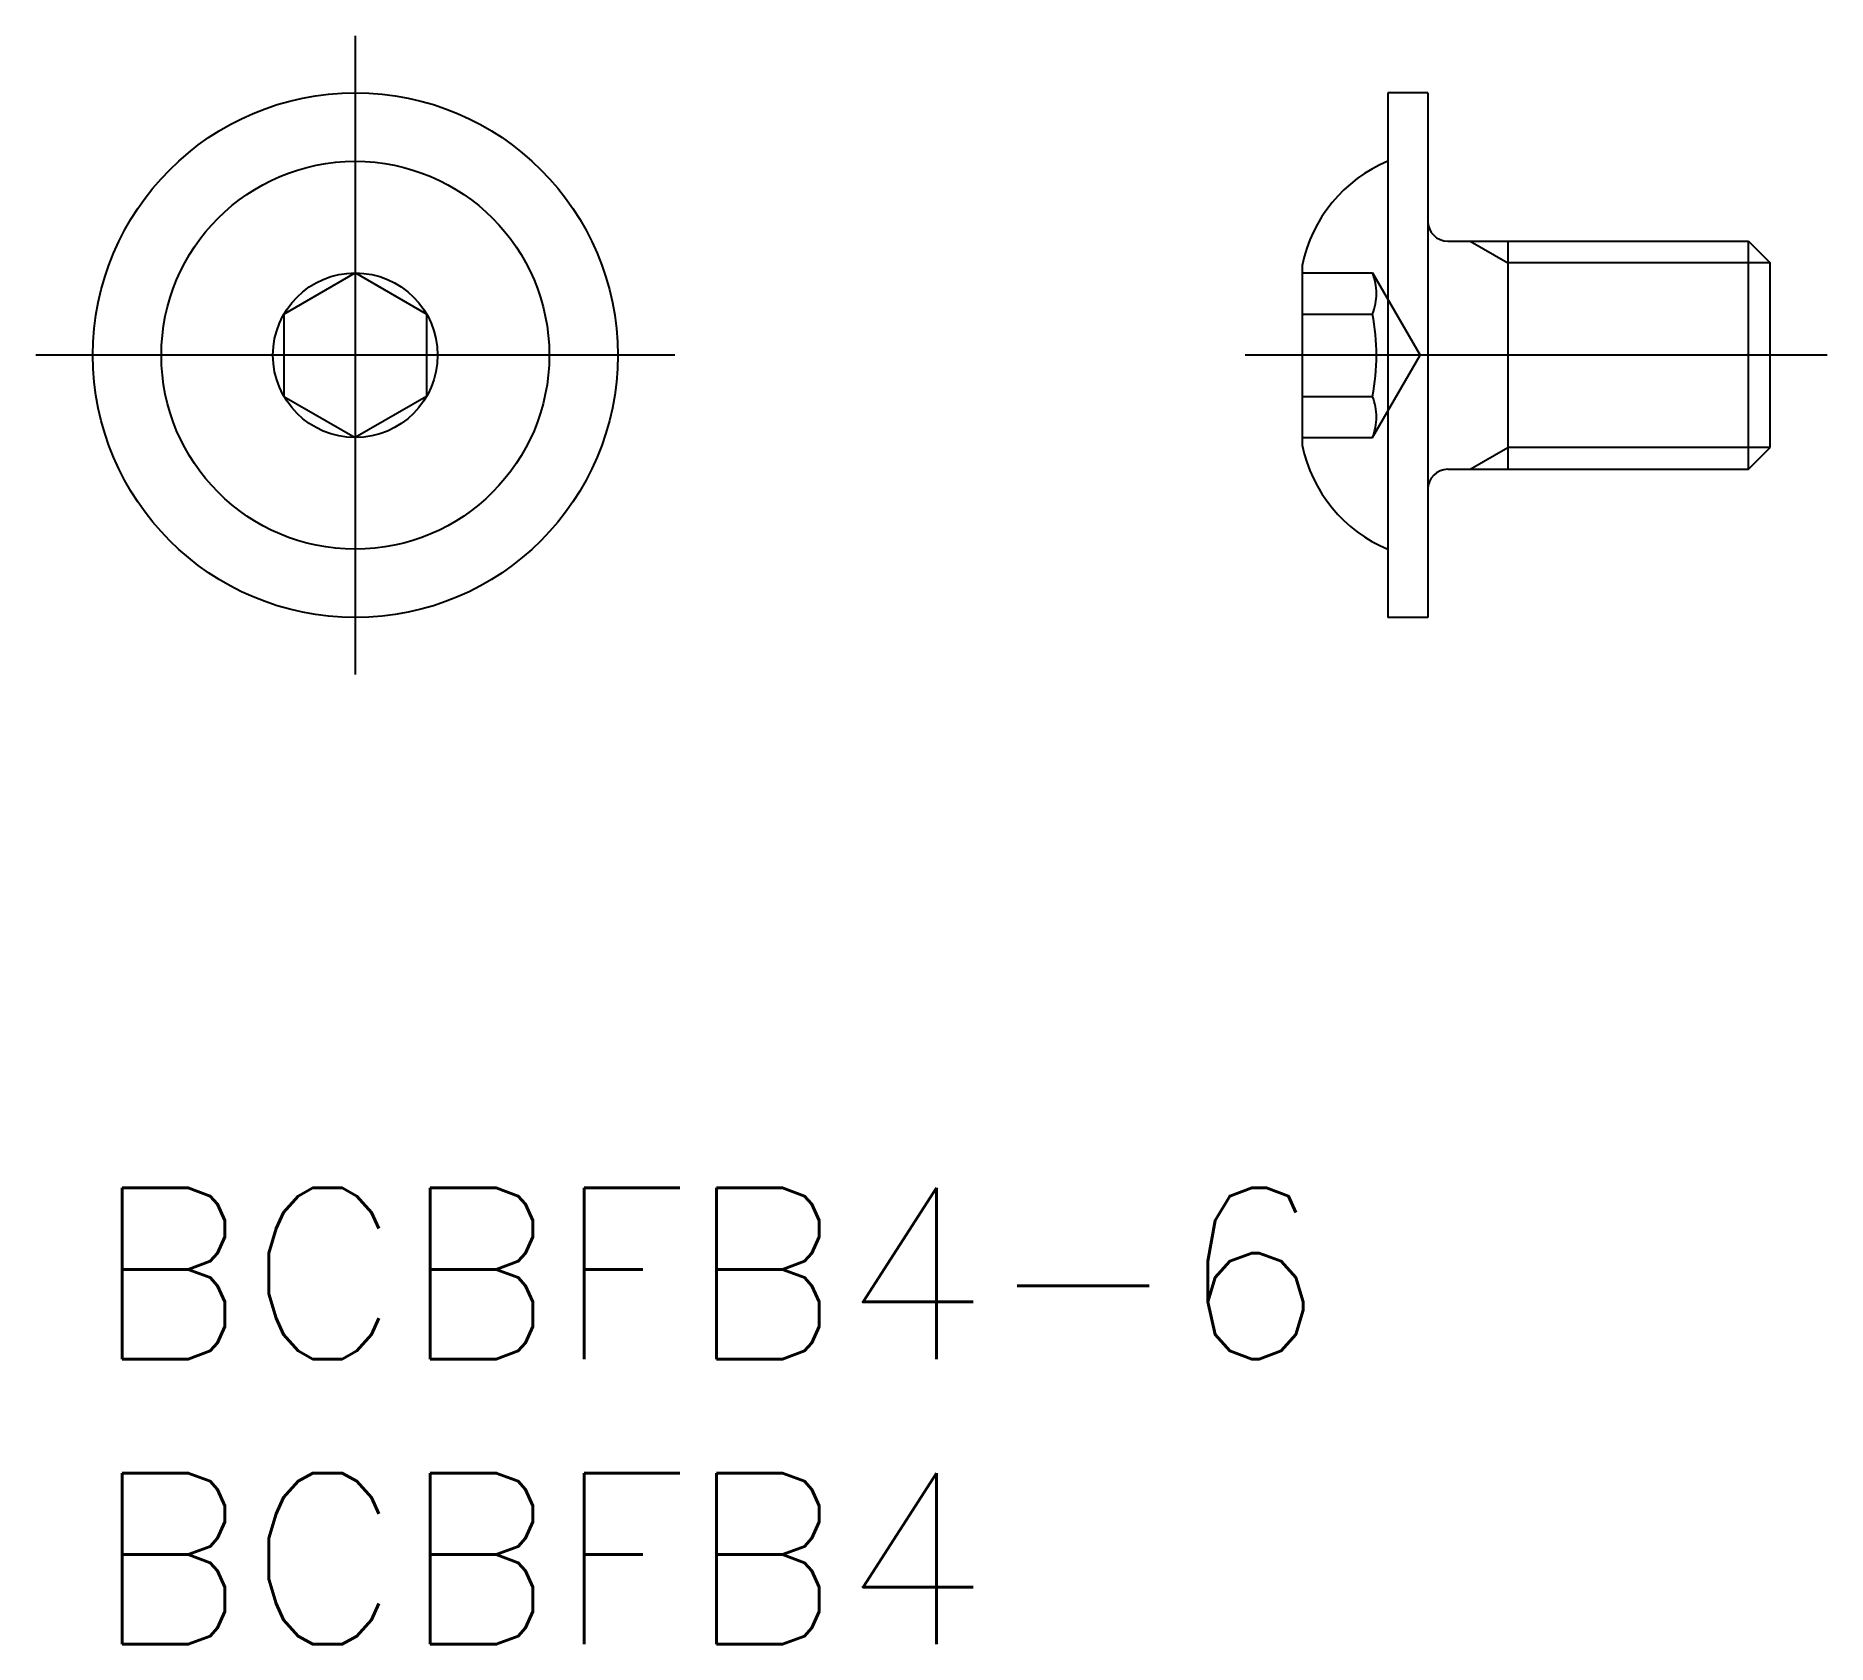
# Model space of a CAD drawing. Extents: x -1 to 30.4, y -8 to 20.2.
import ezdxf

# ---------------------------------------------------------------- set-up
doc = ezdxf.new("R2010")
doc.units = 0
doc.header["$LTSCALE"] = 0.5
doc.linetypes.add('CENTER', pattern=[50.8, 31.75, -6.35, 6.35, -6.35])
doc.linetypes.add('DASHED', pattern=[19.05, 12.7, -6.35])
for name, color, linetype in [('MSM_CENTER', 1, 'CENTER'), ('MSM_CONTINUOUS', 7, 'CONTINUOUS'), ('MSM_DASHED', 4, 'DASHED'), ('MSM_NARROW', 5, 'CONTINUOUS'), ('MSM_PART_NUMBER', 7, 'CONTINUOUS')]:
    doc.layers.add(name, color=color, linetype=linetype)
doc.styles.get("Standard").update_dxf_attribs({"font": 'txt.shx', "height": 3, "bigfont": 'bigfont.shx'})

# ---------------------------------------------------------------- blocks, each defined once
blk = doc.blocks.new('*U2')
at = {"layer": 'MSM_PART_NUMBER'}
blk.add_text('BCBFB4-6', height=3, dxfattribs=at).set_placement((0, -3))
blk = doc.blocks.new('*U3')
at = {"layer": 'MSM_PART_NUMBER'}
blk.add_text('BCBFB4', height=3, dxfattribs=at).set_placement((0, -8))

msp = doc.modelspace()

# ---------------------------------------------------------------- linework, layer by layer
at = {"layer": 'MSM_CENTER'}
for p, q in [((4.6, 20.2), (4.6, 9)), ((10.2, 14.6), (-1, 14.6)), ((30.4, 14.6), (20.2, 14.6))]:
    msp.add_line(p, q, dxfattribs=at)
at = {"layer": 'MSM_CONTINUOUS'}
for p, q in [((23.4, 19.2), (22.7, 19.2)), ((22.7, 19.2), (22.7, 10)), ((23.4, 19.2), (23.4, 10)), ((23.75, 16.6), (29.021, 16.6)), ((24.8, 16.6), (24.8, 12.6)), ((29.021, 12.6), (29.021, 16.6)), ((29.021, 16.6), (29.4, 16.221)), ((3.35, 15.322), (4.6, 16.043)), ((5.85, 15.322), (4.6, 16.043)), ((21.2, 16.176), (21.2, 13.024)), ((29.4, 12.979), (29.4, 16.221)), ((3.35, 15.322), (3.35, 13.878)), ((5.85, 15.322), (5.85, 13.878)), ((3.35, 13.878), (4.6, 13.157)), ((5.85, 13.878), (4.6, 13.157)), ((29.021, 12.6), (29.4, 12.979)), ((23.75, 12.6), (29.021, 12.6)), ((23.4, 10), (22.7, 10))]:
    msp.add_line(p, q, dxfattribs=at)
for radius in [4.6, 3.4, 1.443]:
    msp.add_circle((4.6, 14.6), radius, dxfattribs=at)
for centre, radius, start, end in [((23.652, 15.688), 2.5, 112.3846, 168.7609), ((23.75, 16.95), 0.35, 180, 270), ((23.652, 13.512), 2.5, 191.2391, 247.6154), ((23.75, 12.25), 0.35, 90, 180)]:
    msp.add_arc(centre, radius, start, end, dxfattribs=at)
at = {"layer": 'MSM_DASHED'}
for p, q in [((21.2, 16.043), (22.43, 16.043)), ((22.43, 16.043), (23.263, 14.6)), ((21.2, 15.322), (22.43, 15.322)), ((22.43, 13.157), (23.263, 14.6)), ((21.2, 13.878), (22.43, 13.878)), ((21.2, 13.157), (22.43, 13.157))]:
    msp.add_line(p, q, dxfattribs=at)
for centre, radius, start, end in [((21.536, 15.683), 0.964, 338.0126, 21.9874), ((18.75, 14.6), 3.75, 348.9042, 11.0958), ((21.536, 13.517), 0.964, 338.0126, 21.9874)]:
    msp.add_arc(centre, radius, start, end, dxfattribs=at)
at = {"layer": 'MSM_NARROW'}
for p, q in [((24.144, 16.6), (24.8, 16.221)), ((29.4, 16.221), (24.8, 16.221)), ((24.144, 12.6), (24.8, 12.979)), ((29.4, 12.979), (24.8, 12.979))]:
    msp.add_line(p, q, dxfattribs=at)

# ---------------------------------------------------------------- block references
at = {"layer": 'MSM_CONTINUOUS'}
for name in ['*U2', '*U3']:
    msp.add_blockref(name, (0, 0), dxfattribs=at)

doc.saveas('drawing.dxf')
